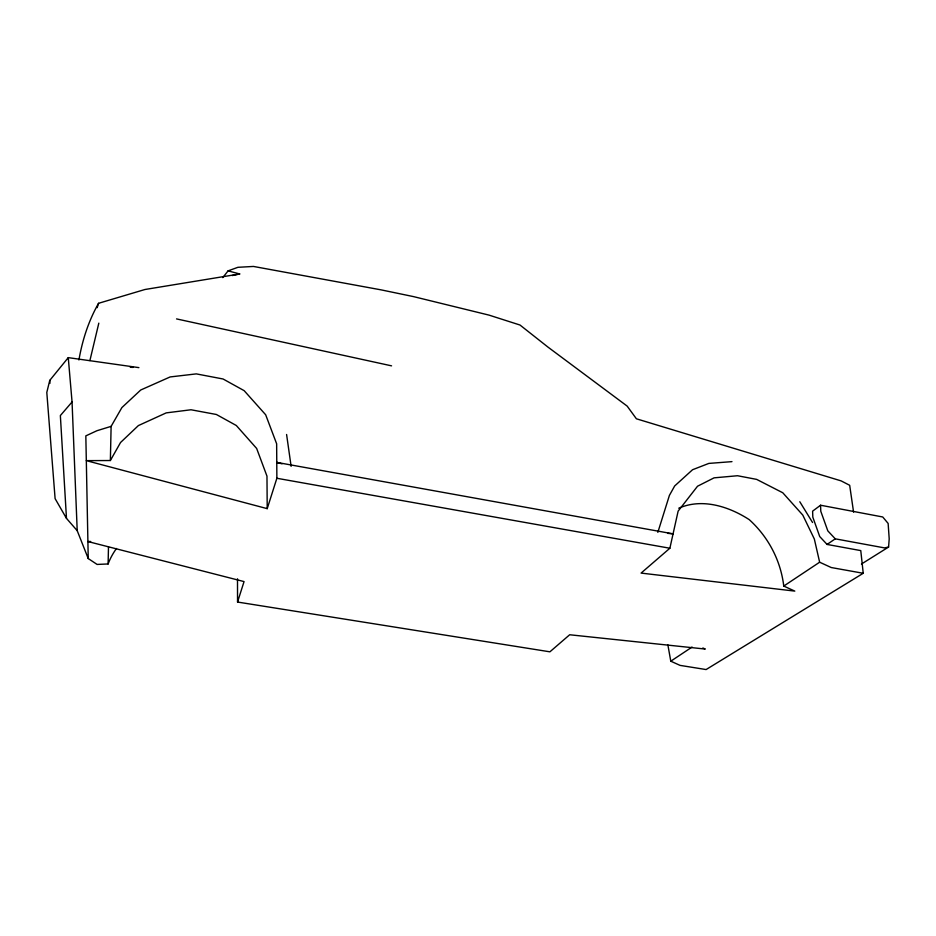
<?xml version="1.0" encoding="UTF-8"?>
<svg xmlns="http://www.w3.org/2000/svg" width="936" height="936" viewBox="0 0 936 936"><rect width="100%" height="100%" fill="white"/><g stroke="black" fill="none" stroke-linecap="round" stroke-linejoin="round"><path stroke-width="1.4" d="M237.498 578.799L237.545 602.047L549.912 651.819L569.673 634.76L705.276 649.058L702.854 647.969M138.891 367.626L68.269 357.634L72.06 401.965L77.208 530.677L88.23 558.546L97.098 564.431L108.108 563.963L108.482 546.823M110.366 460.524L111.115 426.36L121.891 407.57L140.739 389.996L170.141 376.939L196.303 373.885L223.084 378.998L244.156 390.663L265.672 414.777L276.646 443.804L276.869 478.273L267.216 508.646L86.323 460.641L110.366 460.524L120.557 442.494L138.388 425.576L166.222 412.881L191.002 409.769L216.38 414.484L236.317 425.506L256.651 448.449L266.971 476.143L267.216 508.646M861.436 564.045L888.58 547.045L889.2 538.867L888.135 523.435L882.73 516.976L820.568 505.229L812.612 511.15L812.811 517.14L819.725 536.562L827.073 544.436L860.769 550.602L863.238 573.277L706.095 669.556L680.062 665.379L670.784 661.202L667.883 644.916M78.928 359.986C82.356 340.119 88.569 320.873 98.561 303.299L144.94 289.505L239.698 273.955L228.091 270.867L222.756 277.629M89.903 360.559L98.818 323.142M678.74 508.225C702.082 497.893 728.828 506.411 749.245 519.644C768.351 536.971 780.683 560.418 783.76 586.065L794.804 591.107L641.09 573.089L669.872 548.239L678.132 511.115L697.542 486.217L714.074 477.851L737.533 475.734L756.639 479.384L782.765 492.757L802.784 515.081L814.332 539.007L819.643 562.208L831.238 567.532L863.238 573.277M68.269 357.634L49.76 380.39L46.8 392.43L55.107 498.631L66.479 518.38L77.208 530.677M657.844 532.373L669.404 495.401L674.669 485.971L692.558 469.732L708.845 463.414L731.975 461.635M237.545 602.047L244.05 581.584L87.89 541.534L90.652 541.476M72.06 401.965L60.36 415.561L66.479 518.38M827.073 544.436L835.263 538.832L884.508 547.899L888.58 547.045M670.784 661.202L692.067 647.057M783.76 586.065L819.643 562.208M228.091 270.867L237.908 267.31L253.469 266.444L381.116 289.868L413.501 296.607L489.06 315.128L519.995 325.026L548.005 347.127L627.155 406.095L636.398 418.79L841.172 480.905L849.677 485.293L853.585 512.179M111.115 426.36L96.934 430.724L85.831 435.872L88.23 558.546M232.198 275.57L239.698 273.955M130.279 367.298L133.146 367.403M667.672 533.333L673.277 533.883L276.845 462.407L282.04 463.835M276.869 478.273L669.872 548.239M176.541 318.907L391.564 365.847M835.263 538.832L827.822 530.887L820.79 511.278L820.568 505.229M799.8 501.743L812.565 522.51M286.591 434.491L291.119 466.327M49.76 380.39L49.971 383.292M97.168 307.663A1040.504 438.153 -5.9 0 1 98.561 303.299M108.096 563.963A71.23 66.561 -0.9 0 1 116.509 548.473"/></g></svg>
